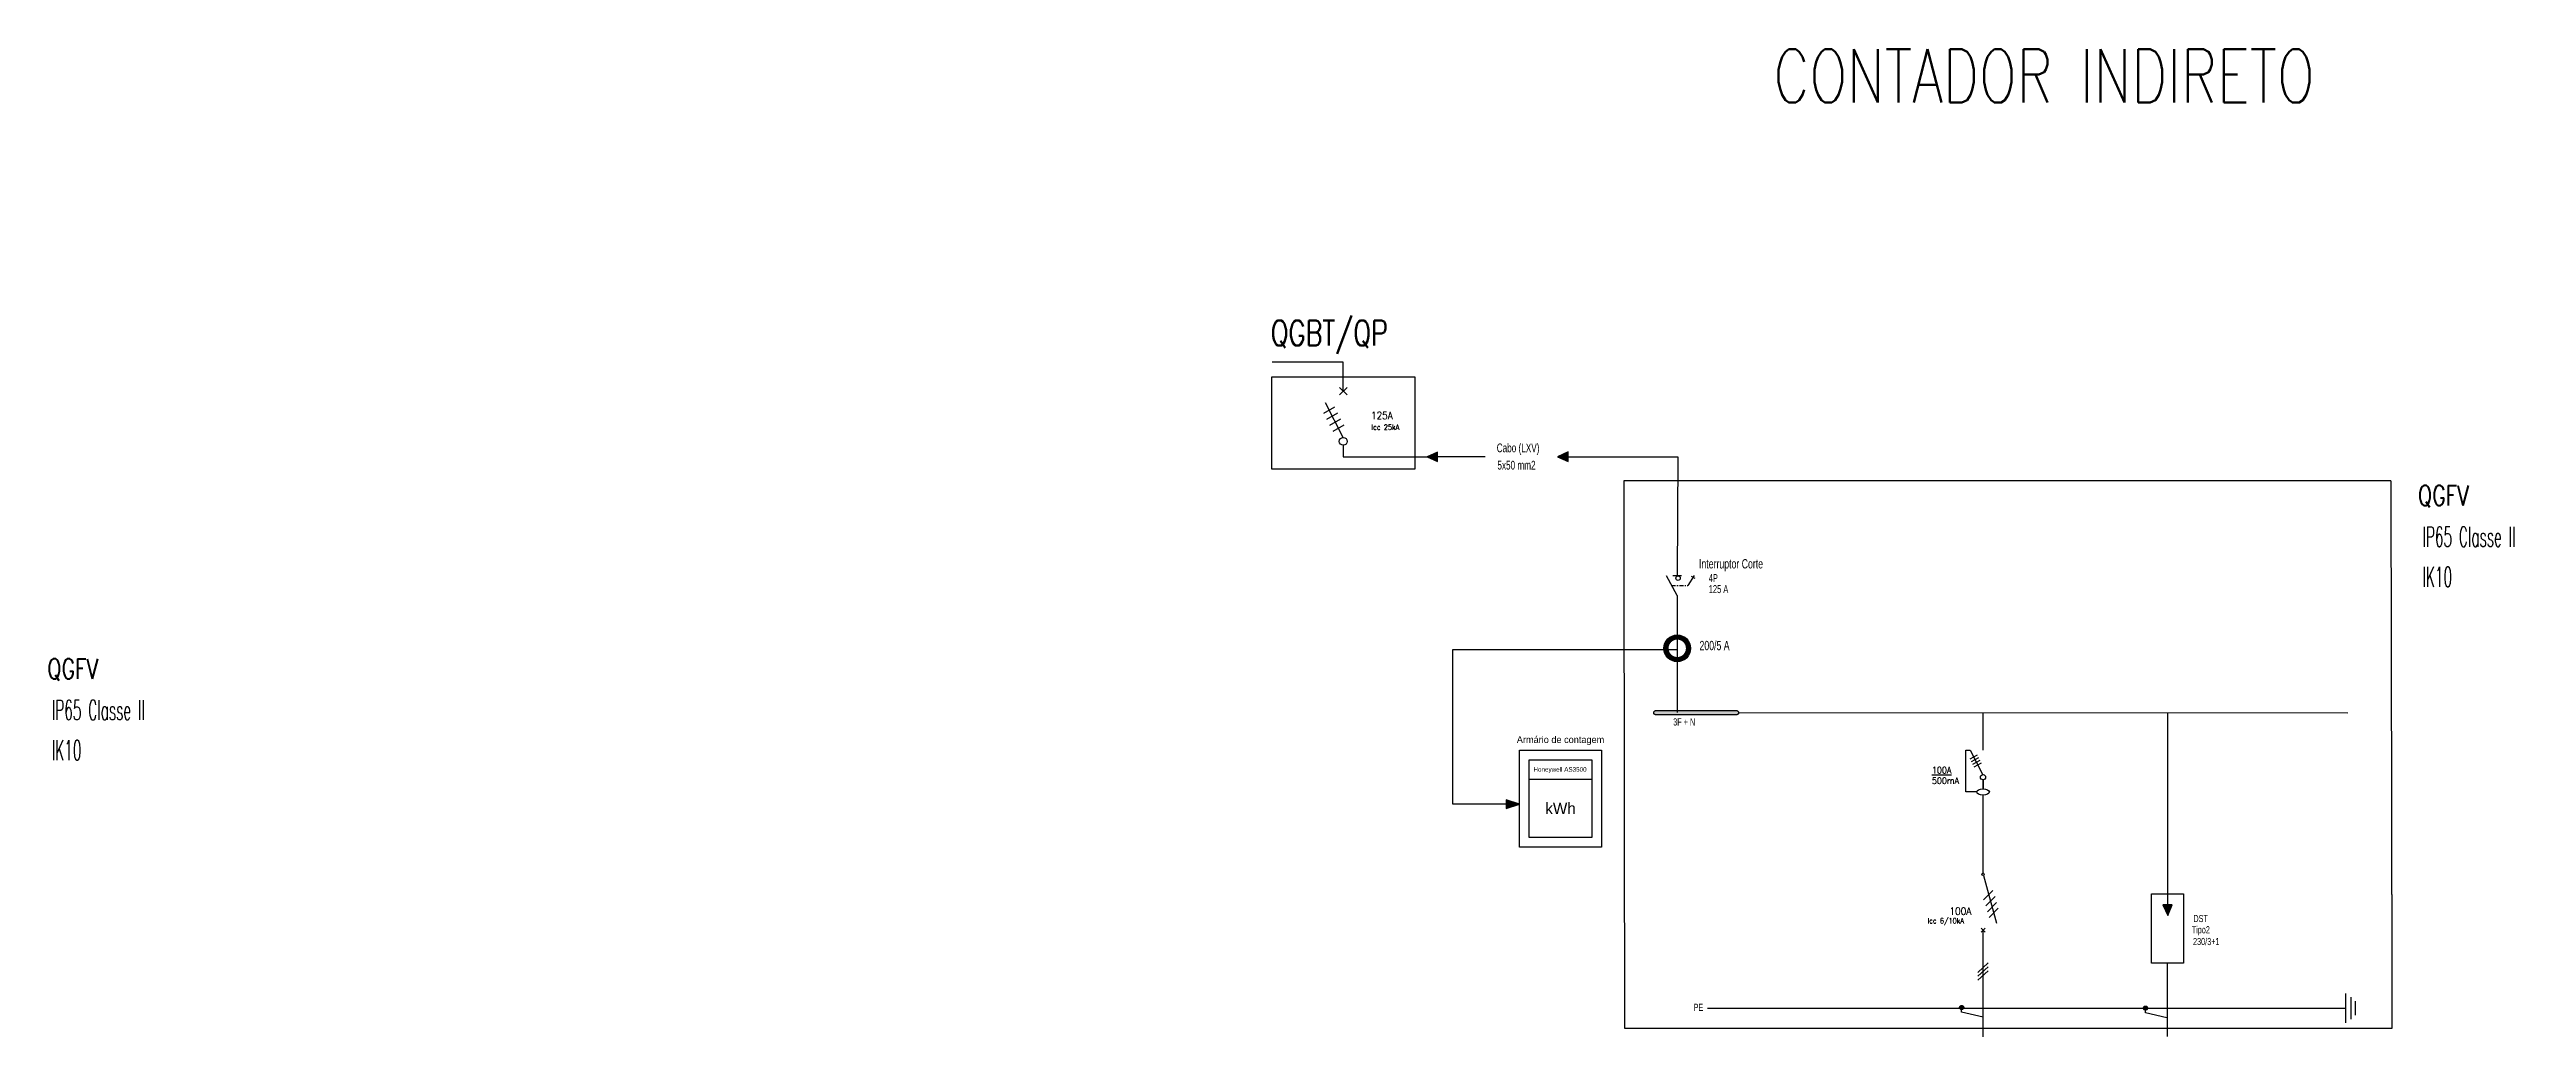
# Model space of a CAD drawing. Header units: millimetres. Extents: x 75320 to 3731865, y 19394 to 539720.
# Drawn here: x 342934 to 527933, y 19394 to 93520 of the extents above; entities that cross this region are included whole.
import ezdxf
from ezdxf.enums import TextEntityAlignment as Align

# ---------------------------------------------------------------- set-up
doc = ezdxf.new("R2010")
doc.units = ezdxf.units.MM
doc.linetypes.add('atContinuous2', pattern=[0])
doc.linetypes.add('RDASHED', pattern=[2.38125, 1.5875, -0.79375])
for name, color, linetype in [('326', 7, 'Continuous'), ('Z_entity', 7, 'Continuous'), ('Z_rectangle', 7, 'Continuous'), ('Z_solid', 96, 'Continuous'), ('Z_text', 7, 'Continuous')]:
    doc.layers.add(name, color=color, linetype=linetype)
doc.styles.add('QTNBCJ+TT111t00', font='', dxfattribs={"height": 0.2})
doc.styles.add('ROMANS', font='ROMANS.shx', dxfattribs={"width": 0.9, "height": 238.125})
doc.styles.get("Standard").update_dxf_attribs({"font": 'bahnschrift.ttf'})
doc.styles.get('QTNBCJ+TT111t00').set_extended_font_data('T T 1 1 1t 0 0')

msp = doc.modelspace()

# ---------------------------------------------------------------- hatches: boundary and pattern name
h = msp.add_hatch(color=256)
h.dxf.hatch_style = 1
h.paths.add_polyline_path([(466141, 48550, 1), (464140, 48550, 1)])
h.paths.add_polyline_path([(464489, 48550, -1), (465792, 48550, -1)], flags=16)
h = msp.add_hatch(color=256)
h.dxf.hatch_style = 1
h.paths.add_polyline_path([(469769, 43720), (469765, 43745), (469755, 43769), (469739, 43792), (469719, 43812), (469695, 43829), (469668, 43842), (469639, 43850), (469609, 43853), (463522, 43853), (463488, 43850), (463455, 43842), (463426, 43829), (463400, 43812), (463379, 43792), (463363, 43769), (463352, 43745), (463349, 43720), (463352, 43691), (463363, 43666), (463379, 43643), (463400, 43624), (463426, 43608), (463455, 43596), (463488, 43589), (463522, 43587), (469609, 43587), (469639, 43589), (469668, 43596), (469695, 43608), (469719, 43624), (469739, 43643), (469755, 43666), (469765, 43691)])
at = {"true_color": 0xffffff}
h = msp.add_hatch(color=7, dxfattribs=at)
h.dxf.hatch_style = 1
h.paths.add_polyline_path([(453307, 36857), (452309, 37179), (452309, 36535)])
at = {"layer": 'Z_solid'}
for points in [[(446357, 62923), (447156, 62577), (447156, 63283)], [(456156, 62930), (456955, 62583), (456955, 63289)], [(501957, 28498), (502303, 29297), (501597, 29297)], [(486652, 21583), (486649, 21553), (486640, 21526), (486626, 21501), (486607, 21479), (486584, 21461), (486556, 21448), (486526, 21439), (486492, 21436), (486459, 21439), (486428, 21448), (486401, 21461), (486377, 21479), (486358, 21501), (486344, 21526), (486335, 21553), (486332, 21583), (486335, 21612), (486344, 21639), (486358, 21664), (486377, 21686), (486401, 21704), (486428, 21718), (486459, 21726), (486492, 21729), (486526, 21726), (486556, 21718), (486584, 21704), (486607, 21686), (486626, 21664), (486640, 21639), (486649, 21612)], [(500453, 21541), (500450, 21512), (500441, 21484), (500427, 21459), (500408, 21438), (500385, 21420), (500358, 21406), (500327, 21397), (500293, 21394), (500260, 21397), (500229, 21406), (500202, 21420), (500178, 21438), (500160, 21459), (500145, 21484), (500137, 21512), (500134, 21541), (500137, 21570), (500145, 21597), (500160, 21622), (500178, 21644), (500202, 21662), (500229, 21676), (500260, 21684), (500293, 21687), (500327, 21684), (500358, 21676), (500385, 21662), (500408, 21644), (500427, 21622), (500441, 21597), (500450, 21570)]]:
    msp.add_hatch(color=0, dxfattribs=at).paths.add_polyline_path(points)

# ---------------------------------------------------------------- linework, layer by layer
for p, q in [((440072, 70042), (434735, 70042)), ((440072, 67853), (440072, 70042)), ((438602, 66196), (439434, 66679)), ((439780, 68122), (440363, 67584)), ((439780, 67584), (440363, 68122)), ((438835, 65745), (439666, 66228)), ((439068, 65294), (439899, 65777)), ((439301, 64842), (440132, 65325)), ((440068, 63795), (440068, 62923)), ((440068, 62923), (446357, 62923)), ((448295, 36857), (448295, 48470)), ((448295, 48470), (465141, 48470)), ((469769, 43720), (515480, 43709)), ((488095, 40906), (488095, 43692)), ((501950, 43728), (501950, 38370)), ((487128, 40252), (487675, 40567)), ((487228, 40051), (487775, 40366)), ((487328, 39849), (487874, 40165)), ((487427, 39648), (487974, 39963)), ((488103, 38676), (488103, 38006)), ((501950, 38370), (501950, 30110)), ((452309, 36857), (448295, 36857))]:
    msp.add_line(p, q)
at = {"color": 0, "linetype": 'ByBlock'}
for p, q in [((488095, 40906), (488095, 43692)), ((488095, 38006), (488095, 38676)), ((488095, 31685), (488095, 37525)), ((488121, 31495), (489115, 27916)), ((488828, 30365), (488138, 29675)), ((488998, 29916), (488308, 29226)), ((489113, 29468), (488424, 28779)), ((489243, 29045), (488553, 28355)), ((488249, 27249), (487959, 27538)), ((487959, 27249), (488249, 27538)), ((488104, 19394), (488104, 27394)), ((501950, 19412), (501950, 24911))]:
    msp.add_line(p, q, dxfattribs=at)
for points in [[(434703, 68940), (445440, 68940), (445440, 62008), (434703, 62008)], [(453307, 40913), (459452, 40913), (459452, 33617), (453307, 33617)], [(454030, 40190), (458730, 40190), (458730, 34340), (454030, 34340)], [(452309, 37179), (452309, 36535), (453307, 36857)], [(454030, 38717), (458730, 38717), (458730, 34340), (454030, 34340)], [(500755, 30110), (503145, 30110), (503145, 24911), (500755, 24911)]]:
    msp.add_lwpolyline(points, close=True)
for points in [[(440068, 64383), (438732, 66974)], [(456955, 62936), (465179, 62936)], [(487629, 37766), (486808, 37766), (486808, 40906), (487139, 40906), (488075, 39065)]]:
    msp.add_lwpolyline(points)
at = {"linetype": 'RDASHED'}
msp.add_lwpolyline([(461150, 61160), (518708, 61160), (518792, 20000), (461205, 20000)], close=True, dxfattribs=at)
for centre, radius in [((440068, 64089), 294), ((465141, 48550), 1001), ((488095, 38871), 195)]:
    msp.add_circle(centre, radius)
at = {"color": 0, "linetype": 'ByBlock'}
msp.add_circle((488097, 31588), 96.6, dxfattribs=at)
msp.add_ellipse((488101, 37765), major_axis=(471, 0), ratio=0.510093)
at = {"layer": 'Z_entity', "color": 7}
for points in [[(446357, 62923), (447156, 62577), (447156, 63283), (446357, 62923)], [(456156, 62930), (456955, 62583), (456955, 63289), (456156, 62930)], [(469769, 43720), (469765, 43745), (469755, 43769), (469739, 43792), (469719, 43812), (469695, 43829), (469668, 43842), (469639, 43850), (469609, 43853), (463522, 43853), (463488, 43850), (463455, 43842), (463426, 43829), (463400, 43812), (463379, 43792), (463363, 43769), (463352, 43745), (463349, 43720), (463349, 43720), (463352, 43691), (463363, 43666), (463379, 43643), (463400, 43624), (463426, 43608), (463455, 43596), (463488, 43589), (463522, 43587), (469609, 43587), (469639, 43589), (469668, 43596), (469695, 43608), (469719, 43624), (469739, 43643), (469755, 43666), (469765, 43691), (469769, 43720), (469769, 43720)], [(501957, 28498), (502303, 29297), (501597, 29297), (501957, 28498)], [(486652, 21583), (486649, 21553), (486640, 21526), (486626, 21501), (486607, 21479), (486584, 21461), (486556, 21448), (486526, 21439), (486492, 21436), (486459, 21439), (486428, 21448), (486401, 21461), (486377, 21479), (486358, 21501), (486344, 21526), (486335, 21553), (486332, 21583), (486335, 21612), (486344, 21639), (486358, 21664), (486377, 21686), (486401, 21704), (486428, 21718), (486459, 21726), (486492, 21729), (486526, 21726), (486556, 21718), (486584, 21704), (486607, 21686), (486626, 21664), (486640, 21639), (486649, 21612), (486652, 21583), (486652, 21583)], [(500453, 21541), (500450, 21512), (500441, 21484), (500427, 21459), (500408, 21438), (500385, 21420), (500358, 21406), (500327, 21397), (500293, 21394), (500260, 21397), (500229, 21406), (500202, 21420), (500178, 21438), (500160, 21459), (500145, 21484), (500137, 21512), (500134, 21541), (500137, 21570), (500145, 21597), (500160, 21622), (500178, 21644), (500202, 21662), (500229, 21676), (500260, 21684), (500293, 21687), (500327, 21684), (500358, 21676), (500385, 21662), (500408, 21644), (500427, 21622), (500441, 21597), (500450, 21570), (500453, 21541), (500453, 21541)]]:
    msp.add_lwpolyline(points, dxfattribs=at)
at = {"layer": 'Z_entity', "color": 0}
for points in [[(450727, 62930), (447156, 62930)], [(465179, 62936), (465141, 53993)], [(465141, 52527), (464341, 53993)], [(465460, 53993), (464821, 53993)], [(466419, 54019), (465940, 53260)], [(466193, 53966), (466473, 53819)], [(464741, 53260), (465021, 53260)], [(465114, 53260), (465220, 53260)], [(465141, 52527), (465141, 43730)], [(465314, 53260), (465607, 53260)], [(465700, 53260), (465793, 53260)], [(465886, 53260), (465940, 53260)], [(469609, 43853), (463522, 43853)], [(463522, 43587), (469609, 43587)], [(501950, 30110), (501950, 29297)], [(487718, 24220), (488490, 24939)], [(487718, 23927), (488490, 24633)], [(487718, 23634), (488490, 24340)], [(515310, 22633), (515310, 20448)], [(515715, 22366), (515715, 20715)], [(467404, 21539), (515310, 21540)], [(486492, 21236), (486492, 21583)], [(488104, 20850), (486492, 21236)], [(500294, 21194), (500294, 21541)], [(501905, 20808), (500294, 21194)], [(516034, 22073), (516034, 21008)]]:
    msp.add_lwpolyline(points, dxfattribs=at)
at = {"layer": 'Z_entity', "color": 0, "linetype": 'atContinuous2'}
msp.add_circle((465201, 53819), 166, dxfattribs=at)
at = {"layer": 'Z_rectangle', "color": 7, "linetype": 'atContinuous2'}
msp.add_line((465165, 60305), (465165, 60292), dxfattribs=at)

# ---------------------------------------------------------------- texts
at = {"lineweight": -3, "style": 'ROMANS'}
for s, height, width, p in [('CONTADOR INDIRETO', 4000, 0.75, (472367, 89520)), ('QGBT/QP', 1890.8, 0.75, (434620, 71278)), ('QGFV', 1500, 0.75, (520749, 59280)), ('IP65 Classe II', 1500, 0.5, (521087, 56180)), ('IK10', 1500, 0.5, (521087, 53160)), ('QGFV', 1500, 0.75, (342789, 46270)), ('IP65 Classe II', 1500, 0.5, (343127, 43170)), ('IK10', 1500, 0.5, (343127, 40150))]:
    msp.add_text(s, height=height, dxfattribs=dict(at, width=width)).set_placement(p)
at = {"width": 7000.41, "attachment_point": 5}
for s, insert, char_height in [('\\pxqc;Armário de contagem', (456380, 41618), 513.54), ('\\pxqc;kWh', (456380, 36529), 855.9)]:
    msp.add_mtext(s, dxfattribs=dict(at, insert=insert, char_height=char_height))
at = {"insert": (456342, 39408), "char_height": 342.36, "attachment_point": 5}
msp.add_mtext_dynamic_manual_height_columns('\\pxqc;Honeywell AS3500', width=4700.99, gutter_width=713, heights=[0], dxfattribs=at)
at = {"layer": '326', "linetype": 'Continuous', "style": 'ROMANS', "width": 0.9}
for s, p in [('Icc 25kA', (442190, 65150)), ('Icc 6/10kA', (483930, 28100))]:
    msp.add_text(s, height=400, dxfattribs=at).set_placement(p, align=Align.MIDDLE_LEFT)
for s, p in [('125A', (442969, 65756)), ('100A', (486398, 28550))]:
    msp.add_text(s, height=543.5, dxfattribs=at).set_placement(p, align=Align.CENTER)
for s, p in [('%%U100A', (484261, 39158)), ('500mA', (484261, 38368))]:
    msp.add_text(s, height=487.9, dxfattribs=at).set_placement(p)
at = {"layer": 'Z_text', "color": 0, "style": 'QTNBCJ+TT111t00', "width": 0.7}
for s, height, rotation, p in [('Cabo (LXV)', 656.2, 0.00055, (451589, 63269)), ('5x50 mm2', 656.2, 0.00055, (451640, 61971)), ('Interruptor Corte', 699.9, 0.00055, (466776, 54547)), ('4P', 600.6, 0.00055, (467505, 53523)), ('125 A', 600.6, 0.00055, (467505, 52697)), ('200/5 A', 699.9, 359.99945, (466811, 48409)), ('3F + N', 536.3, 0.00055, (464837, 42756)), ('DST', 536.3, 0.00055, (503885, 27998)), ('Tipo2', 536.3, 0.00055, (503761, 27154)), ('230/3+1', 536.3, 0.00055, (503860, 26273)), ('PE', 536.3, 0.00055, (466367, 21331))]:
    msp.add_text(s, height=height, rotation=rotation, dxfattribs=at).set_placement(p)

doc.saveas('drawing.dxf')
